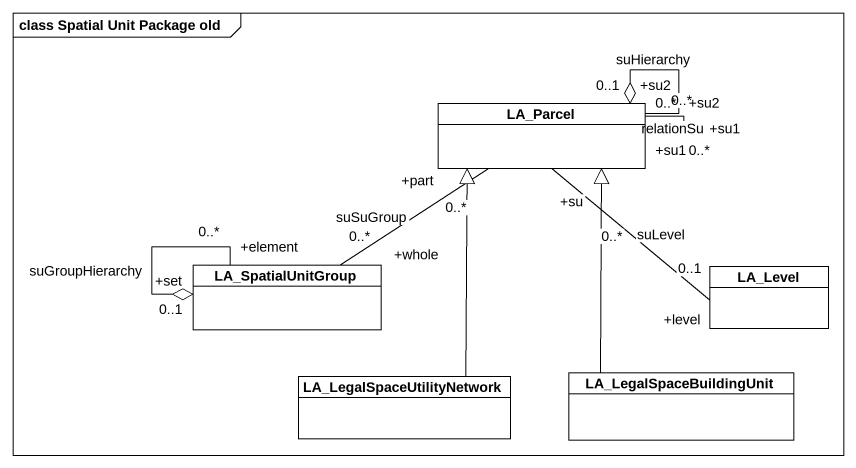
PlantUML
@startuml
mainframe class Spatial Unit Package old
hide circle
hide empty members
class LA_Parcel #FFFFFF
class LA_SpatialUnitGroup #FFFFFF
class LA_Level #FFFFFF
class LA_LegalSpaceUtilityNetwork #FFFFFF
class LA_LegalSpaceBuildingUnit #FFFFFF
LA_Parcel "+su1\n0..*" -- "+su2\n0..*" LA_Parcel : relationSu
LA_Parcel "+su1\n0..*" --o "+su2\n0..1" LA_Parcel : suHierarchy
LA_SpatialUnitGroup "+whole\n0..*" -up- "+part\n0..*" LA_Parcel : suSuGroup
LA_SpatialUnitGroup "+element\n0..*" --o "+set\n0..1" LA_SpatialUnitGroup : suGroupHierarchy
LA_Level "+level\n0..1" -up- "+su\n0..*" LA_Parcel : suLevel
LA_LegalSpaceUtilityNetwork -up-|> LA_Parcel
LA_LegalSpaceBuildingUnit -up-|> LA_Parcel
@enduml
